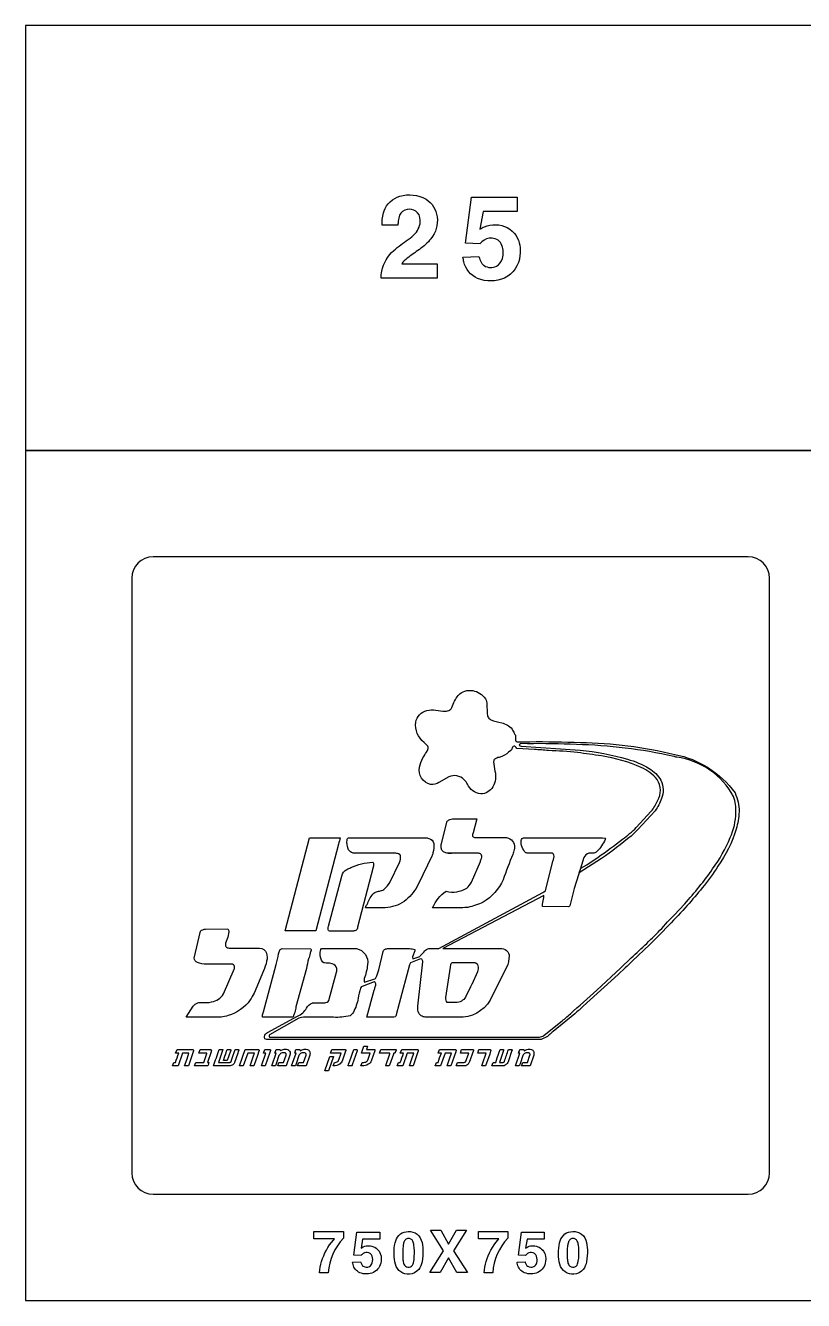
# Model space of a CAD drawing. Extents: x 0 to 3000, y 0 to 1500.
# Drawn here: x 0 to 915, y 0 to 1500 of the extents above; entities that cross this region are included whole.
import ezdxf

# ---------------------------------------------------------------- set-up
doc = ezdxf.new("R2010")
doc.units = 0
doc.header["$MEASUREMENT"] = 0

msp = doc.modelspace()

# ---------------------------------------------------------------- linework, layer by layer
for points in [[(0.0003, 1000), (1000, 1000), (1000, 1500), (0.0003, 1500)], [(0.0001, 0.0001), (1000, 0.0001), (1000, 1000), (0.0001, 1000)], [(356.391, 270.036), (351.93, 270.036), (357.731, 286.886), (362.191, 286.886)], [(475.714, 32.7948), (491.716, 58.3477), (476.393, 82.7948), (488.628, 82.7948), (497.632, 66.2466), (506.826, 82.7948), (518.848, 82.7948), (503.335, 58.3477), (519.93, 32.7948), (507.277, 32.7948), (497.632, 50.2908), (487.625, 32.7948)]]:
    msp.add_lwpolyline(points, close=True)
for points in [[(418.422, 1202.63, -0.0640343), (418.928, 1211.01, -0.161687), (433.256, 1235.22, -0.0283718), (449.985, 1248.18, 0.0545111), (458.342, 1255.35, 0.192461), (464.329, 1271.16, 0.234238), (458.895, 1281.72, 0.196223), (448.769, 1283.63, 0.252425), (440.001, 1276.76, 0.0856617), (438.343, 1269.95, 0.0202329), (438.058, 1265.27), (419.402, 1265.27, -0.0983795), (421.819, 1281.8, -0.245047), (440.286, 1299.05, -0.207102), (471.075, 1295.71, -0.233443), (484.06, 1274.78, -0.20961), (476.793, 1249.11, -0.0785124), (463.223, 1236.52, 0.0107372), (448.895, 1226.2, 0.0665092), (442.545, 1219.79), (484.344, 1219.79), (484.344, 1202.63)], [(514.481, 1227.42), (533.264, 1228.13, 0.0452719), (535.823, 1221.64, 0.0567733), (537.719, 1218.89, 0.070207), (539.488, 1217.5, 0.264984), (553.895, 1216.74, 0.20748), (560.862, 1225.98, 0.147389), (560.404, 1241.2, 0.308532), (548.651, 1249.76, 0.215743), (536.74, 1245.67, 0.028781), (534.591, 1243.17), (517.546, 1243.98), (524.67, 1297.85), (578.286, 1297.85), (578.286, 1281.1), (538.114, 1281.1), (534.528, 1260.29, -0.0211252), (539.694, 1263.31, -0.121371), (553.026, 1265.65, -0.244671), (576.943, 1252.87, -0.173069), (581.572, 1229.22, -0.256779), (563.5, 1202.82, -0.199585), (531.684, 1202.4, -0.245625), (515.571, 1221.95, -0.0170062)], [(150, 125), (850, 125, 0.414213), (875, 150), (875, 850, 0.414213), (850, 875), (150, 875, 0.414213), (125, 850), (125, 150, 0.414213)], [(497.668, 414.04), (554.453, 414.04, -0.0503522), (560.238, 414.04, -0.467929), (568.6, 402.683), (568.168, 398.612, -0.058254), (567.311, 395.183), (546.527, 353.183, -0.274511), (509.24, 333.255), (486.527, 333.255), (470.029, 333.255, -0.0863373), (465.525, 334.969, -0.135371), (462.529, 338.183, -0.111257), (461.457, 345.04, -0.00907184), (461.457, 346.326), (467.242, 398.612, 0.0560754), (467.024, 400.111, 0.345465), (464.672, 402.04), (452.668, 397.219), (451.815, 394.969), (439.598, 349.541), (435.953, 336.04, -0.064971), (435.525, 334.755, -0.233629), (434.672, 333.683, -0.0334743), (431.457, 333.255), (401.457, 333.255), (410.029, 364.969, -0.00829773), (411.311, 369.04, 0.107746), (411.955, 372.683, 0.271361), (410.029, 374.719), (396.1, 369.362, 0.179203), (393.957, 367.326, 0.0347392), (391.17, 355.54, -0.0850252), (385.596, 339.255, -0.0969074), (381.74, 334.969, -0.0817297), (362.242, 333.255, 0.0218575), (343.17, 333.255, 0.0383489), (324.742, 333.04, 0.0528856), (321.527, 332.183), (286.815, 312.576, 0.661372), (288.096, 309.683), (604.385, 309.898, 0.151773), (609.524, 311.826), (629.672, 327.683, 0.00835826), (640.813, 337.112, -0.00499497), (671.883, 364.969), (699.955, 390.897), (712.381, 403.112, 0.0159671), (748.381, 437.826), (755.236, 445.326), (762.736, 453.254), (775.385, 466.754, 0.028814), (808.168, 507.683, 0.0580521), (828.738, 544.54, 0.109211), (835.385, 573.897, 0.105096), (832.811, 592.99, 0.239644), (765.951, 639.169, 0.00527164), (762.311, 640.111, 0.0487445), (647.885, 654.061, 0.0165891), (590.455, 654.983), (582.098, 655.111, 0.203723), (580.49, 652.883, 0.0675786), (582.955, 652.112), (652.381, 647.59, -0.0433271), (707.885, 636.897, -0.0613977), (733.383, 625.969, -0.121872), (747.311, 612.04, -0.204143), (747.955, 590.397, -0.0602197), (740.668, 576.254), (720.311, 553.969, 0.0175146), (712.381, 546.469, -0.0226622), (677.455, 519.983), (651.309, 503.29), (653.242, 508.69), (660.311, 512.568), (673.6, 521.611, 0.00920599), (702.311, 542.611, 0.0292547), (718.383, 556.54), (735.951, 575.612, 0.0545771), (743.451, 587.826, 0.28355), (742.811, 612.897, 0.115337), (724.166, 627.254, 0.0595285), (677.455, 640.754, -0.00810712), (649.383, 644.826, 0.0128975), (615.098, 646.969, 0.0125588), (598.6, 648.147), (577.813, 649.519, -0.0451926), (576.309, 651.469, 0.255308), (574.811, 652.112, 0.181205), (572.885, 650.826, 0.0318829), (572.024, 648.897, -0.14156), (570.951, 647.183), (568.168, 645.04, -0.0935134), (558.313, 639.255, 0.0481988), (553.168, 637.755, 0.187198), (550.813, 635.612, 0.0846939), (550.596, 633.683, 0.0513287), (552.098, 622.755, -0.190098), (549.74, 604.326, -0.258494), (535.385, 595.969, -0.266656), (519.955, 607.326, 0.090751), (515.883, 612.683, 0.316758), (497.887, 616.112), (486.309, 609.255, -0.167657), (476.457, 607.112, -0.401517), (463.383, 627.469, -0.0695706), (467.455, 638.397, -0.0407599), (471.74, 645.255, 0.0933748), (473.453, 649.326, 0.198023), (473.025, 652.326), (468.74, 656.611, -0.257215), (458.883, 680.397, -0.288809), (471.953, 694.111, -0.120224), (482.668, 694.54, 0.038509), (493.6, 693.254, 0.155868), (499.166, 694.754, 0.133072), (501.309, 697.755, -0.0788483), (509.027, 711.897, -0.2704), (525.951, 717.469, -0.213601), (540.951, 707.826, -0.126692), (542.668, 701.397), (542.885, 691.326, 0.0940095), (543.957, 686.397, 0.185732), (547.381, 683.183, 0.0351954), (560.029, 679.54, -0.166502), (572.24, 672.254, -0.0391119), (574.811, 667.326, 0.0283345), (575.668, 666.04, -0.13078), (576.309, 663.897, -0.0254727), (576.309, 660.04, 0.0593466), (576.74, 658.112, 0.161009), (578.025, 657.254, 0.0660687), (581.025, 657.233), (593.242, 657.426, -0.0124798), (652.598, 656.44, -0.0583602), (763.6, 642.426, -0.188977), (834.524, 597.276, -0.102584), (839.24, 574.969, -0.0571015), (835.813, 554.612, -0.0792662), (814.383, 510.897, -0.0321408), (795.951, 485.612, -0.0145797), (778.168, 464.612, -0.0104774), (756.74, 441.662), (746.238, 430.84), (734.24, 418.969), (713.67, 399.04, -0.0135997), (705.311, 391.326), (696.953, 383.612), (655.813, 346.112, -0.00656726), (646.17, 337.433), (620.455, 316.605, 0.0102623), (615.951, 312.469, -0.0982614), (606.309, 307.112), (285.744, 307.112, -0.0585662), (283.811, 307.112, -0.197246), (281.668, 307.969, -0.215928), (281.027, 310.755, -0.201173), (284.455, 315.383), (320.029, 334.541, 0.155348), (330.525, 343.969, -0.156268), (336.955, 349.969, -0.0203868), (338.244, 350.312), (351.955, 350.376, 0.0428012), (354.742, 351.04, 0.226543), (356.885, 352.755, 0.0376511), (357.311, 354.533), (365.883, 386.376, 0.0311962), (366.311, 388.754, 0.277936), (362.455, 395.183, 0.150146), (355.596, 396.897, -0.0458892), (351.74, 397.112, -0.16268), (349.811, 397.969, -0.171104), (346.383, 408.469, -0.181543), (348.313, 414.04), (350.883, 414.04), (389.24, 414.04, -0.408894), (402.311, 394.969, -0.0531373), (398.453, 378.897, 0.152635), (398.67, 374.44), (410.883, 378.362, 0.172109), (412.172, 379.54, 0.0266949), (415.387, 389.183), (420.525, 410.504, -0.115614), (422.024, 413.076, -0.0530876), (425.883, 414.04), (451.598, 414.04, -0.0524254), (457.813, 412.861, -0.107832), (458.025, 411.469), (455.029, 404.14), (455.561, 401.879), (463.6, 404.761, 0.0352574), (464.672, 405.897, -0.00827665), (469.598, 411.254, -0.137804), (474.315, 414.04), (486.309, 414.254), (608.451, 480.147, 0.0736199), (610.385, 481.197), (611.457, 481.862), (620.238, 516.919, 0.0133394), (621.309, 520.54, 0.102561), (621.527, 523.969, 0.222176), (619.811, 526.111), (613.383, 526.326), (611.457, 526.326), (603.957, 526.326), (590.029, 526.326, -0.0683201), (588.525, 526.754, -0.129113), (585.951, 529.754, -0.0877826), (582.955, 537.254, -0.140786), (583.383, 542.397, -0.214543), (585.525, 544.326), (587.024, 544.39), (678.525, 544.39), (681.953, 544.004, -0.0397108), (681.74, 542.397, -0.0632689), (677.455, 534.897, -0.0593371), (672.098, 528.254, -0.152085), (668.451, 526.326), (665.027, 526.326), (662.668, 526.326, 0.192242), (656.666, 521.183), (653.883, 512.076), (650.455, 500.826), (645.311, 484.54), (640.168, 464.183, -0.150963), (638.67, 463.112), (608.025, 463.669, -0.0679377), (608.025, 466.111, 0.0144114), (609.74, 474.147), (609.524, 476.397), (490.813, 414.04)], [(478.809, 461.954, -0.143093), (494.672, 481.476, 0.202619), (518.883, 485.14, 0.0841394), (524.453, 492.04), (534.955, 516.576, 0.0245284), (536.24, 520.111, 0.0965634), (536.666, 522.876, 0.295332), (534.315, 525.812, 0.0448387), (532.598, 526.262), (527.668, 526.262), (500.883, 526.262), (497.024, 526.262, -0.021031), (494.24, 526.54, -0.409018), (488.883, 535.626, -0.0285863), (489.098, 537.576), (495.848, 563.976, -0.08102), (498.957, 565.712, -0.0150627), (502.172, 566.676), (530.883, 566.611), (526.596, 550.326), (525.742, 548.204, 0.509068), (527.455, 545.033, 0.0774171), (528.74, 544.797), (530.668, 544.797), (561.309, 544.733), (565.813, 544.54, -0.411909), (575.029, 532.583, -0.0437959), (574.811, 530.397, -0.0122056), (573.096, 524.89, 0.0123485), (561.74, 495.019, -0.152389), (538.168, 468.469, -0.0584867), (520.168, 462.49, -0.0213469), (516.74, 462.211, -0.00717871), (507.311, 461.954)], [(370.168, 544.369, 0.0117162), (368.244, 536.997), (341.457, 434.783), (305.238, 434.783), (334.166, 544.369)], [(472.381, 544.133, -0.0106568), (474.315, 543.683, -0.290068), (480.098, 537.576, -0.126425), (479.24, 526.669, -0.0109951), (477.738, 522.618), (462.311, 490.111), (460.813, 487.476, -0.106187), (445.168, 469.304, -0.129074), (423.096, 461.954), (399.955, 461.954, -0.173883), (400.813, 464.826, 0.0324347), (402.529, 467.376, -0.117947), (409.811, 479.268, -0.144248), (414.098, 481.219, 0.0229453), (418.809, 482.204, 0.0927064), (421.383, 483.554, 0.0667889), (428.453, 491.676), (439.811, 515.311, 0.113816), (441.1, 523.112, 0.225146), (440.029, 524.89, 0.113003), (436.815, 526.047, 0.0115866), (432.311, 526.39), (428.025, 526.368), (385.387, 526.368, -0.0283512), (383.453, 526.968, -0.202221), (379.385, 531.533, -0.139277), (378.313, 541.754, -0.0605218), (378.74, 543.469, -0.108237), (379.811, 544.326), (470.455, 544.326, -0.0980077)], [(500.883, 526.262, -0.0288271), (497.024, 526.262)], [(357.529, 434.569, -0.137769), (356.457, 435.469, -0.143617), (355.813, 437.14, -0.0533361), (356.24, 440.29), (371.885, 499.411, -0.214187), (378.096, 507.147, -0.0162586), (382.6, 509.311, -0.0952608), (408.313, 515.675, -0.279514), (409.385, 514.54, -0.0483879), (408.957, 509.825), (390.313, 439.111, -0.00584167), (390.313, 437.847, -0.143025), (389.455, 436.09, -0.109021), (388.383, 435.318, -0.0741574), (384.742, 434.569)], [(188.885, 333.255), (197.025, 346.369, -0.122224), (202.6, 350.269, -0.0853406), (207.738, 350.654, 0.0808897), (218.885, 351.211, 0.211578), (232.813, 360.597), (245.457, 389.74, 0.0516781), (245.883, 391.755, 0.232787), (245.457, 394.111, 0.106332), (243.313, 395.547), (212.887, 395.612, -0.101452), (202.172, 397.647, -0.219259), (198.205, 402.554), (205.813, 434.612, -0.133894), (208.383, 436.262, -0.0128237), (211.598, 437.054), (237.957, 437.076, -0.171575), (238.811, 435.683, -0.0653196), (239.027, 433.84), (237.957, 427.519), (235.387, 420.34, 0.0403911), (235.168, 418.562, 0.337546), (237.529, 414.961, 0.0756706), (241.385, 414.468), (252.529, 414.468), (262.381, 414.447), (275.238, 414.468, -0.325842), (283.383, 408.511, -0.138703), (283.602, 399.04, -0.0686469), (279.742, 387.79), (268.811, 361.583, -0.048958), (264.315, 353.569, -0.163815), (238.383, 335.183, -0.0219224), (230.029, 333.255)], [(278.67, 333.255, -0.078936), (278.67, 335.012, -0.0538909), (279.955, 339.512), (294.742, 395.269, 0.046098), (297.738, 407.697, -0.100632), (299.027, 412.176, -0.261824), (302.024, 413.933), (335.565, 413.633, -0.093315), (336.1, 412.155, -0.01317), (335.029, 409.733, 0.0747897), (334.811, 408.49, -0.0490766), (332.887, 401.869, 0.0124413), (330.313, 390.533), (318.096, 345.447, 0.00523649), (316.815, 338.976, -0.0195501), (315.313, 335.247, 0.0523392), (314.881, 333.426)], [(495.953, 350.591, -0.200994), (494.453, 356.44), (499.811, 392.269), (500.238, 395.333, -0.12313), (501.527, 397.176, -0.0857568), (502.813, 397.776), (528.313, 397.626, -0.181017), (531.1, 396.254, -0.10362), (532.172, 393.897, -0.10959), (531.527, 386.783), (525.098, 371.955, 0.0232284), (523.383, 368.997), (517.598, 356.955, -0.254383), (506.025, 350.569), (503.883, 350.526)], [(178.229, 295.289), (178.869, 295.289), (180.739, 295.289), (181.259, 295.289), (195.719, 295.289), (196.272, 295.289, -0.0966812), (196.949, 295.139, -0.145971), (197.377, 294.771, -0.0759427), (197.51, 294.446, -0.0453152), (197.553, 294.068), (197.543, 293.801, -0.028842), (197.477, 293.389, -0.0306159), (197.166, 292.375), (191.529, 276.004), (187.068, 276.004), (189.94, 284.339), (192.274, 291.118), (184.569, 291.118), (179.367, 276.004), (172.926, 276.004), (174.361, 280.175), (176.341, 280.175, -0.0136567), (180.283, 291.118), (176.332, 291.118)], [(214.305, 276.004), (198.736, 276.004), (200.172, 280.175), (209.588, 280.175), (213.238, 290.776), (213.356, 291.118), (203.797, 291.118), (205.233, 295.289), (217.147, 295.289), (217.344, 295.283, -0.10068), (217.912, 295.119, -0.119474), (218.34, 294.737, -0.0376854), (218.432, 294.572, -0.0306981), (218.52, 294.355, -0.0716671), (218.6, 293.937, -0.0944834), (218.516, 293.169, -0.0141521), (218.318, 292.586), (214.051, 280.175), (215.74, 280.175), (214.652, 277.01)], [(238.299, 280.175), (240.506, 280.174, 0.0813072), (240.994, 280.272, 0.0643195), (241.281, 280.42, 0.0560479), (241.594, 280.709), (241.71, 280.885, 0.0387341), (241.869, 281.2, 0.0100692), (242.107, 281.887), (242.346, 282.567), (243.234, 285.152), (246.732, 295.289), (250.482, 295.289, -0.0597214), (250.607, 295.167, -0.0580969), (250.724, 294.972, -0.0487132), (250.786, 294.709, -0.0123699), (250.789, 294.517, -0.0332061), (250.742, 294.092, -0.0406009), (250.588, 293.555), (249.227, 289.608), (245.9, 279.937, 0.0155523), (245.824, 279.721, -0.129227), (242.949, 276.859, -0.0998602), (240.656, 276.043, -0.0340797), (239.602, 276.004), (221.106, 276.004, -0.00797148), (227.92, 295.289), (232.143, 295.289), (227.004, 280.175), (231.477, 280.175)], [(232.883, 282.371), (234.607, 287.387, 0.0160496), (237.127, 295.289), (241.066, 295.289, -0.0427781), (241.17, 295.196, -0.0463574), (241.275, 295.06, -0.0256211), (241.334, 294.932, -0.0702282), (241.379, 294.748, -0.0510151), (241.385, 294.402, -0.0123338), (241.371, 294.265, -0.0126477), (241.35, 294.132), (241.297, 293.889, -0.0194422), (241.07, 293.208), (237.342, 282.371)], [(268.563, 276.004), (264.08, 276.004), (268.115, 287.716), (269.287, 291.118), (261.293, 291.118), (256.092, 276.004), (251.629, 276.004), (258.33, 295.289), (273.283, 295.289, -0.068624), (273.979, 295.181, -0.0487476), (274.234, 295.082), (274.363, 294.999, -0.12327), (274.637, 294.641, -0.0760751), (274.707, 294.374, -0.0315799), (274.715, 294.252, -0.0219199), (274.707, 294.076, -0.069163), (274.565, 293.431), (272.781, 288.257)], [(281.897, 276.004), (277.44, 276.004), (282.643, 291.118), (279.959, 291.118), (281.395, 295.289), (287.386, 295.287, -0.150911), (287.819, 295.103, -0.038965), (287.932, 294.944), (287.993, 294.79, -0.0475194), (288.063, 294.374, -0.0605517), (288.041, 293.96, -0.045777), (287.941, 293.555, -0.00900889), (287.682, 292.808), (287.326, 291.762)], [(306.645, 276.004), (296.65, 276.004), (298.086, 280.175), (303.623, 280.175), (306.549, 288.673, 0.0296957), (306.619, 288.925, 0.0394492), (306.645, 289.12, 0.114488), (306.486, 290.151, 0.082717), (306.139, 290.705, 0.032936), (305.984, 290.859, 0.0309445), (305.795, 291, 0.100803), (304.678, 291.445, 0.0775567), (302.557, 291.488, 0.137158), (299.371, 289.933, 0.121804), (298.133, 288.045), (294.859, 278.533), (293.988, 276.004), (289.527, 276.004), (294.772, 291.118), (293.244, 291.118), (294.684, 295.289), (299.041, 295.289, -0.0774717), (299.459, 294.813, -0.0750555), (299.705, 294.214, -0.0394519), (299.756, 293.896, 0.0165), (299.774, 293.761, -0.144934), (304.238, 295.585, -0.0556984), (306.828, 295.592, -0.144314), (309.732, 294.332, -0.0927336), (310.617, 293.262, -0.132921), (311.274, 290.601, -0.0442403), (311.027, 288.782, -0.0590831), (310.998, 288.641)], [(330.016, 276.004), (320.022, 276.004), (321.457, 280.175), (326.994, 280.175), (329.918, 288.673, 0.0296957), (329.99, 288.925, 0.0394492), (330.016, 289.12, 0.114488), (329.856, 290.151, 0.082717), (329.508, 290.705, 0.032936), (329.354, 290.859, 0.0309445), (329.166, 291, 0.100803), (328.049, 291.445, 0.0775567), (325.926, 291.488, 0.137158), (322.74, 289.933, 0.121804), (321.502, 288.045), (318.229, 278.533), (317.359, 276.004), (312.897, 276.004), (318.141, 291.118), (316.613, 291.118), (318.053, 295.289), (322.41, 295.289, -0.0774717), (322.828, 294.813, -0.0750555), (323.076, 294.214, -0.0394519), (323.127, 293.896, 0.0165), (323.143, 293.761, -0.144934), (327.609, 295.585, -0.0556984), (330.199, 295.592, -0.144314), (333.104, 294.332, -0.0927336), (333.986, 293.262, -0.132921), (334.645, 290.601, -0.0442403), (334.397, 288.782, -0.0590831), (334.367, 288.641)], [(372.844, 282.859, -0.132354), (369.955, 278.47, -0.107441), (366.084, 276.431, -0.0767429), (362.623, 276.004), (361.832, 276.004, -0.00507117), (362.162, 276.961), (363.268, 280.175), (364.359, 280.174, 0.119175), (366.506, 280.763, 0.113366), (367.992, 282.143, 0.0666503), (368.406, 282.99), (371.207, 291.118), (358.877, 291.118), (360.316, 295.289), (375.76, 295.289), (375.891, 295.284, -0.124069), (376.309, 295.135, -0.0799868), (376.467, 294.982, -0.0642382), (376.602, 294.743, -0.0909137), (376.686, 294.296, -0.0346942), (376.672, 294.094, -0.031766), (376.631, 293.876), (376.518, 293.528)], [(383.834, 276.004), (379.377, 276.004, -0.00596369), (379.518, 276.427), (380.051, 277.968), (381.063, 280.914), (386.022, 295.289), (389.323, 295.287, -0.150911), (389.75, 295.111), (389.869, 294.944), (389.924, 294.813), (389.957, 294.697, -0.0898511), (389.977, 293.96, -0.045777), (389.877, 293.555), (384.227, 277.143, 0.00459552)], [(406.986, 282.694, -0.128336), (404.471, 278.962, -0.159409), (397.938, 276.1, -0.0278069), (394.565, 276.004), (395.481, 278.666), (396, 280.175), (398.08, 280.177, 0.0693549), (400.178, 280.558, 0.0791527), (401.428, 281.257), (401.588, 281.402, 0.115248), (402.559, 282.818), (405.426, 291.118), (395.246, 291.118), (398.063, 299.295), (402.357, 299.295), (400.981, 295.289), (410.074, 295.289, -0.089537), (410.524, 295.198, -0.0450597), (410.631, 295.141, -0.046964), (410.729, 295.067, -0.106652), (410.875, 294.857, -0.0444671), (410.912, 294.742, -0.0353654), (410.938, 294.54, -0.0612637), (410.841, 293.904, -0.00542177), (410.783, 293.72)], [(418.893, 291.118), (416.328, 291.126), (417.76, 295.272), (419.316, 295.274), (424.854, 295.276), (435.328, 295.289, -0.0855498), (435.682, 295.187, -0.0670864), (435.793, 295.076, -0.0665278), (435.846, 294.919), (435.848, 294.713, -0.0296477), (435.787, 294.423), (434.844, 291.749, -0.00811552), (434.774, 291.62), (434.65, 291.439), (434.551, 291.325, -0.0505098), (434.449, 291.24, -0.0408694), (434.301, 291.165, -0.0601438), (434.131, 291.123), (433.102, 291.118, -0.00451052), (432.805, 290.262), (432.732, 290.04), (432.647, 289.793), (428.168, 276.799), (427.897, 276.004), (423.434, 276.004), (423.613, 276.527), (428.336, 290.228), (428.641, 291.118), (424.234, 291.118)], [(442.594, 295.289), (443.234, 295.289), (445.106, 295.289), (445.625, 295.289), (460.084, 295.289), (460.637, 295.289, -0.0966812), (461.315, 295.139, -0.145971), (461.742, 294.771, -0.0759427), (461.875, 294.446, -0.0453152), (461.918, 294.068), (461.91, 293.801, -0.028842), (461.842, 293.389, -0.0306159), (461.533, 292.375), (455.895, 276.004), (451.434, 276.004), (454.305, 284.339), (456.641, 291.118), (448.936, 291.118), (443.732, 276.004), (437.291, 276.004), (438.727, 280.175), (440.707, 280.175, -0.0136567), (444.649, 291.118), (440.699, 291.118)], [(487.059, 295.289), (487.699, 295.289), (489.57, 295.289), (490.088, 295.289), (504.549, 295.289), (505.102, 295.289, -0.0966812), (505.779, 295.139, -0.145971), (506.207, 294.771, -0.0759427), (506.34, 294.446, -0.0453152), (506.383, 294.068), (506.373, 293.801, -0.028842), (506.307, 293.389, -0.0306159), (505.996, 292.375), (500.359, 276.004), (495.899, 276.004), (498.77, 284.339), (501.104, 291.118), (493.399, 291.118), (488.197, 276.004), (481.756, 276.004), (483.191, 280.175), (485.172, 280.175, -0.0136567), (489.113, 291.118), (485.162, 291.118)], [(521.951, 280.154, -0.0864652), (520.186, 277.479, -0.130464), (517.92, 276.152, -0.0639992), (516.514, 276.004), (506.504, 276.004), (507.94, 280.175), (515.641, 280.175), (515.799, 280.176, 0.104318), (516.758, 280.444, 0.0217301), (516.92, 280.534, 0.0208205), (517.08, 280.643, 0.0355003), (517.451, 280.954, 0.0417642), (517.914, 281.505), (520.83, 289.865), (521.27, 291.118), (511.459, 291.118), (512.895, 295.289), (526.002, 295.289, -0.0781493), (526.42, 295.215, -0.093392), (526.635, 295.098, -0.077536), (526.742, 294.97, -0.07261), (526.822, 294.754, -0.0314271), (526.836, 294.548, -0.0654828), (526.764, 294.139, -0.00496495), (526.723, 294.009)], [(541.17, 276.004), (536.709, 276.004), (537.529, 278.392), (541.914, 291.118), (531.857, 291.118), (533.293, 295.289), (545.828, 295.289, -0.0783863), (546.342, 295.229, -0.0727993), (546.693, 295.067, -0.0567614), (546.82, 294.96, -0.0492806), (546.938, 294.809), (546.992, 294.71, -0.0426848), (547.074, 294.495, -0.0338841), (547.109, 294.322, -0.0324771), (547.121, 294.137), (547.104, 293.883, -0.0333748), (547.004, 293.236, -0.0264645), (545.975, 289.957)], [(567.6, 280.877, -0.137924), (565.072, 277.455, -0.0757478), (563.025, 276.267, -0.0959036), (561.363, 276.004), (548.578, 276.004), (550.014, 280.175), (552.988, 280.175), (554.789, 285.414), (558.184, 295.289), (561.791, 295.289, -0.0981617), (562.159, 295.195, -0.0572013), (562.308, 295.039), (562.368, 294.838), (562.37, 294.642), (562.352, 294.487, -0.030415), (562.263, 294.164), (557.445, 280.175), (561.949, 280.174, 0.127114), (562.641, 280.377, 0.0483052), (562.846, 280.541, 0.0673468), (563.096, 280.867, 0.0413644), (563.231, 281.132), (563.272, 281.259, 0.0139443), (567.881, 295.289), (571.537, 295.289, -0.0886182), (571.906, 295.215, -0.0425512), (572.04, 295.137, -0.0707241), (572.162, 295.005, -0.0623759), (572.229, 294.832, -0.0549638), (572.246, 294.548, -0.022628), (572.225, 294.371, -0.0420403), (572.123, 294.009)], [(593.41, 276.004), (583.416, 276.004), (584.852, 280.175), (590.389, 280.175), (593.315, 288.673, 0.0296957), (593.385, 288.925, 0.0394492), (593.41, 289.12, 0.114488), (593.252, 290.151, 0.082717), (592.904, 290.705, 0.032936), (592.748, 290.859, 0.0309445), (592.561, 291, 0.100803), (591.443, 291.445, 0.0775567), (589.32, 291.488, 0.137158), (586.137, 289.933, 0.121804), (584.897, 288.045), (581.625, 278.533), (580.754, 276.004), (576.293, 276.004), (581.537, 291.118), (580.01, 291.118), (581.449, 295.289), (585.805, 295.289, -0.0774717), (586.225, 294.813, -0.0750555), (586.471, 294.214, -0.0394519), (586.522, 293.896, 0.0165), (586.537, 293.761, -0.144934), (591.004, 295.585, -0.0556984), (593.594, 295.592, -0.144314), (596.498, 294.332, -0.0927336), (597.383, 293.262, -0.132921), (598.039, 290.601, -0.0442403), (597.793, 288.782, -0.0590831), (597.764, 288.641)], [(339.22, 81.2071), (373.8, 81.2071), (373.801, 73.2766, 0.17337), (356.068, 32.5973), (345.958, 32.5972, -0.0554097), (348.225, 45.8042, -0.10295), (362.158, 71.0649), (363.295, 72.4788), (339.22, 72.4788)], [(384.699, 45.1881), (394.091, 45.5436, 0.0452719), (395.371, 42.2971, 0.0567733), (396.318, 40.9227, 0.070207), (397.203, 40.2276, 0.264984), (404.407, 39.8485, 0.20748), (407.89, 44.4693, 0.147389), (407.661, 52.0759, 0.308532), (401.784, 56.3572, 0.215743), (395.829, 54.3113, 0.028781), (394.754, 53.0633), (386.232, 53.4662), (389.794, 80.4014), (416.602, 80.4014), (416.602, 72.0285), (396.516, 72.0285), (394.723, 61.6258, -0.0211252), (397.306, 63.1344, -0.121371), (403.972, 64.3034, -0.244671), (415.931, 57.9133, -0.173069), (418.245, 46.0886, -0.256779), (409.209, 32.8895, -0.199585), (393.301, 32.6763, -0.245625), (385.244, 42.4551, -0.0170062)], [(433.509, 55.3224, -0.0563084), (434.717, 67.8895, -0.130301), (439.156, 76.6494, -0.174843), (447.521, 80.9307, -0.147552), (458.145, 79.6036, -0.192146), (465.506, 70.9701, -0.0833996), (467.355, 59.5641, -0.0545507), (466.351, 45.4093, -0.116773), (462.536, 36.5941, -0.221099), (451.565, 31.057, -0.162564), (441.273, 33.561, -0.174743), (435.018, 42.6447, -0.0640867), (433.525, 54.3824)], [(532.649, 81.2071), (567.229, 81.2071), (567.229, 73.2766, 0.17337), (549.497, 32.5973), (539.387, 32.5973, -0.0554097), (541.654, 45.8042, -0.10295), (555.587, 71.065), (556.724, 72.4788), (532.649, 72.4788)], [(578.128, 45.1882), (587.52, 45.5436, 0.0452719), (588.799, 42.2972, 0.0567733), (589.747, 40.9228, 0.070207), (590.632, 40.2277, 0.264984), (597.835, 39.8485, 0.20748), (601.319, 44.4694, 0.147389), (601.09, 52.076, 0.308532), (595.213, 56.3573, 0.215743), (589.258, 54.3114, 0.028781), (588.183, 53.0634), (579.661, 53.4662), (583.223, 80.4014), (610.031, 80.4014), (610.031, 72.0287), (589.945, 72.0287), (588.152, 61.6258, -0.0211252), (590.735, 63.1345, -0.121371), (597.401, 64.3035, -0.244671), (609.36, 57.9133, -0.173069), (611.674, 46.0887, -0.256779), (602.638, 32.8896, -0.199585), (586.73, 32.6763, -0.245625), (578.673, 42.4552, -0.0170062)], [(626.938, 55.3179, -0.0563084), (628.146, 67.8851, -0.130301), (632.585, 76.6449, -0.174843), (640.95, 80.9261, -0.147552), (651.574, 79.5992, -0.192146), (658.935, 70.9656, -0.0833996), (660.783, 59.5596, -0.0545507), (659.78, 45.4048, -0.116773), (655.965, 36.5896, -0.221099), (644.994, 31.0525, -0.162564), (634.702, 33.5565, -0.174743), (628.446, 42.6402, -0.0640867), (626.954, 54.3779)], [(443.785, 49.2166, 0.0124589), (443.888, 47.9527, 0.0668192), (445.009, 42.8737, 0.615362), (455.191, 41.7521, 0.0726881), (456.281, 44.3587, 0.0588562), (457.221, 51.8153, 0.0389037), (456.897, 65.2118, 0.084671), (455.578, 69.8801, 0.156013), (453.287, 72.3129, 0.143208), (450.143, 72.9053, 0.172584), (446.992, 71.6653, 0.132565), (445.001, 68.553, 0.0498315), (444.093, 64.2086, 0.0368731)], [(637.214, 49.2121, 0.0124589), (637.317, 47.9482, 0.0668192), (638.438, 42.8692, 0.615362), (648.62, 41.7476, 0.0726881), (649.71, 44.3542, 0.0588562), (650.649, 51.8108, 0.0389037), (650.326, 65.2073, 0.084671), (649.007, 69.8756, 0.156013), (646.716, 72.3084, 0.143208), (643.572, 72.9009, 0.172584), (640.421, 71.6607, 0.132565), (638.43, 68.5486, 0.0498315), (637.522, 64.2042, 0.0368731)]]:
    msp.add_lwpolyline(points, format="xyb", close=True)

doc.saveas('drawing.dxf')
